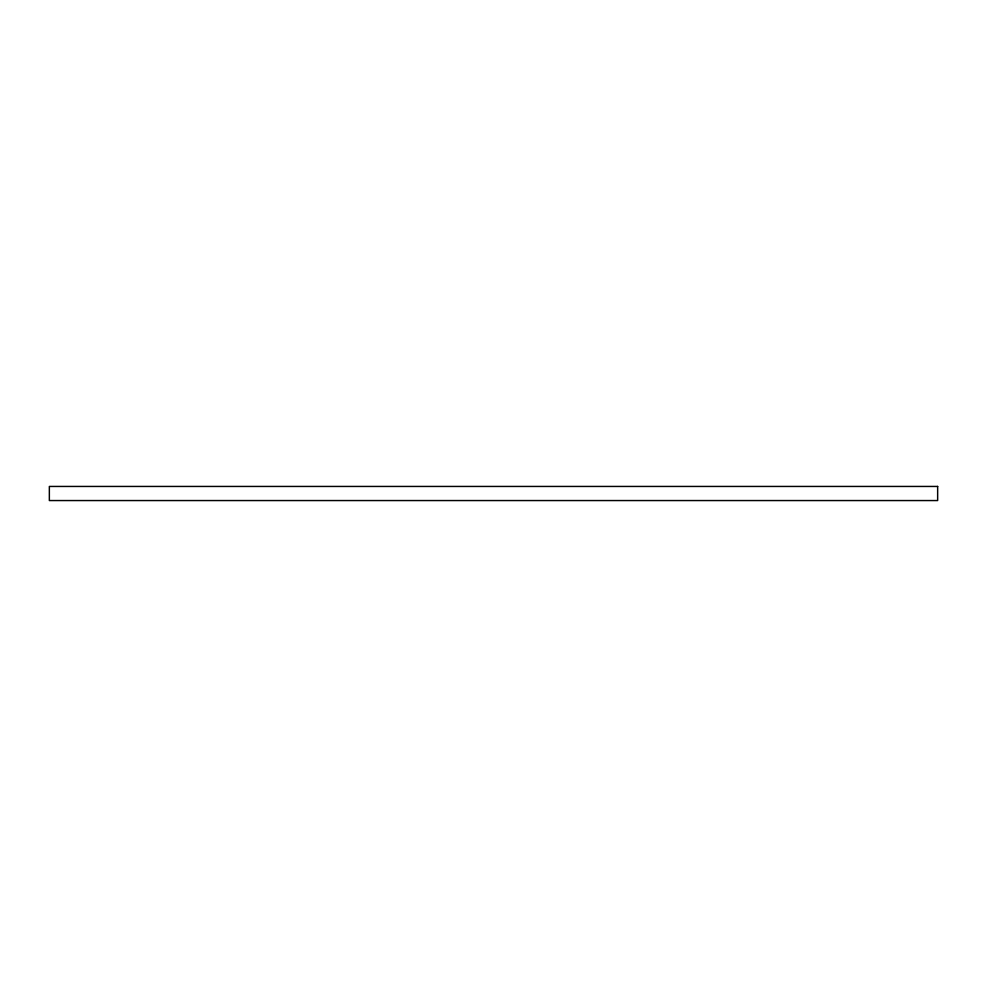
<?xml version="1.0" encoding="UTF-8"?>
<svg xmlns="http://www.w3.org/2000/svg" width="987" height="987" viewBox="0 0 987 987"><rect width="100%" height="100%" fill="white"/><g stroke="black" fill="none" stroke-linecap="round" stroke-linejoin="round"><path stroke-width="1.48" d="M937.65 486.443L49.35 486.443L49.35 500.557L937.65 500.557L937.65 486.443"/></g></svg>
